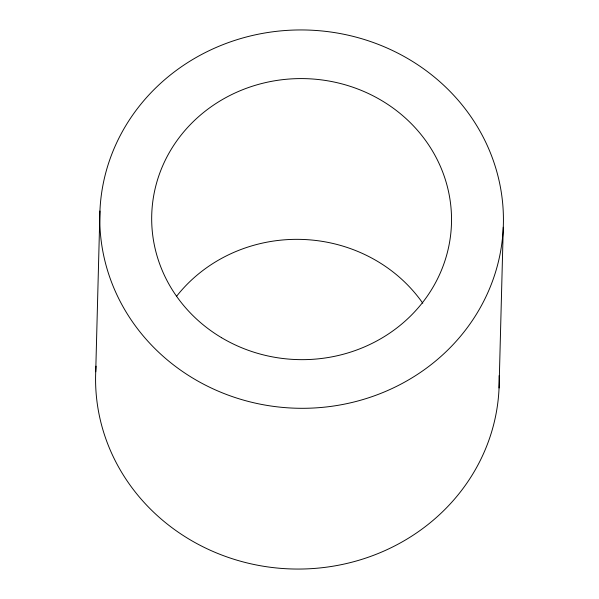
<?xml version="1.0" encoding="UTF-8"?>
<svg xmlns="http://www.w3.org/2000/svg" width="599" height="599" viewBox="0 0 599 599"><rect width="100%" height="100%" fill="white"/><g stroke="black" fill="none" stroke-linecap="round" stroke-linejoin="round"><path stroke-width="0.9" d="M95.728 371.762L99.943 211.013M499.057 387.987L503.272 227.238A201.833 189.172 1.5 0 0 207.681 51.379A201.833 189.172 1.5 0 0 193.866 378.755A201.833 189.172 1.5 0 0 503.272 227.238M499.147 375.61A201.833 189.172 1.5 0 1 293.016 568.998A201.833 189.172 1.5 0 1 96.057 366.139M176.383 296.527A149.93 140.525 1.5 0 1 422.782 303.229M221.57 337.701A149.93 140.525 1.5 0 0 451.414 225.157A149.93 140.525 1.5 0 0 231.828 94.515A149.93 140.525 1.5 0 0 221.57 337.701"/></g></svg>
